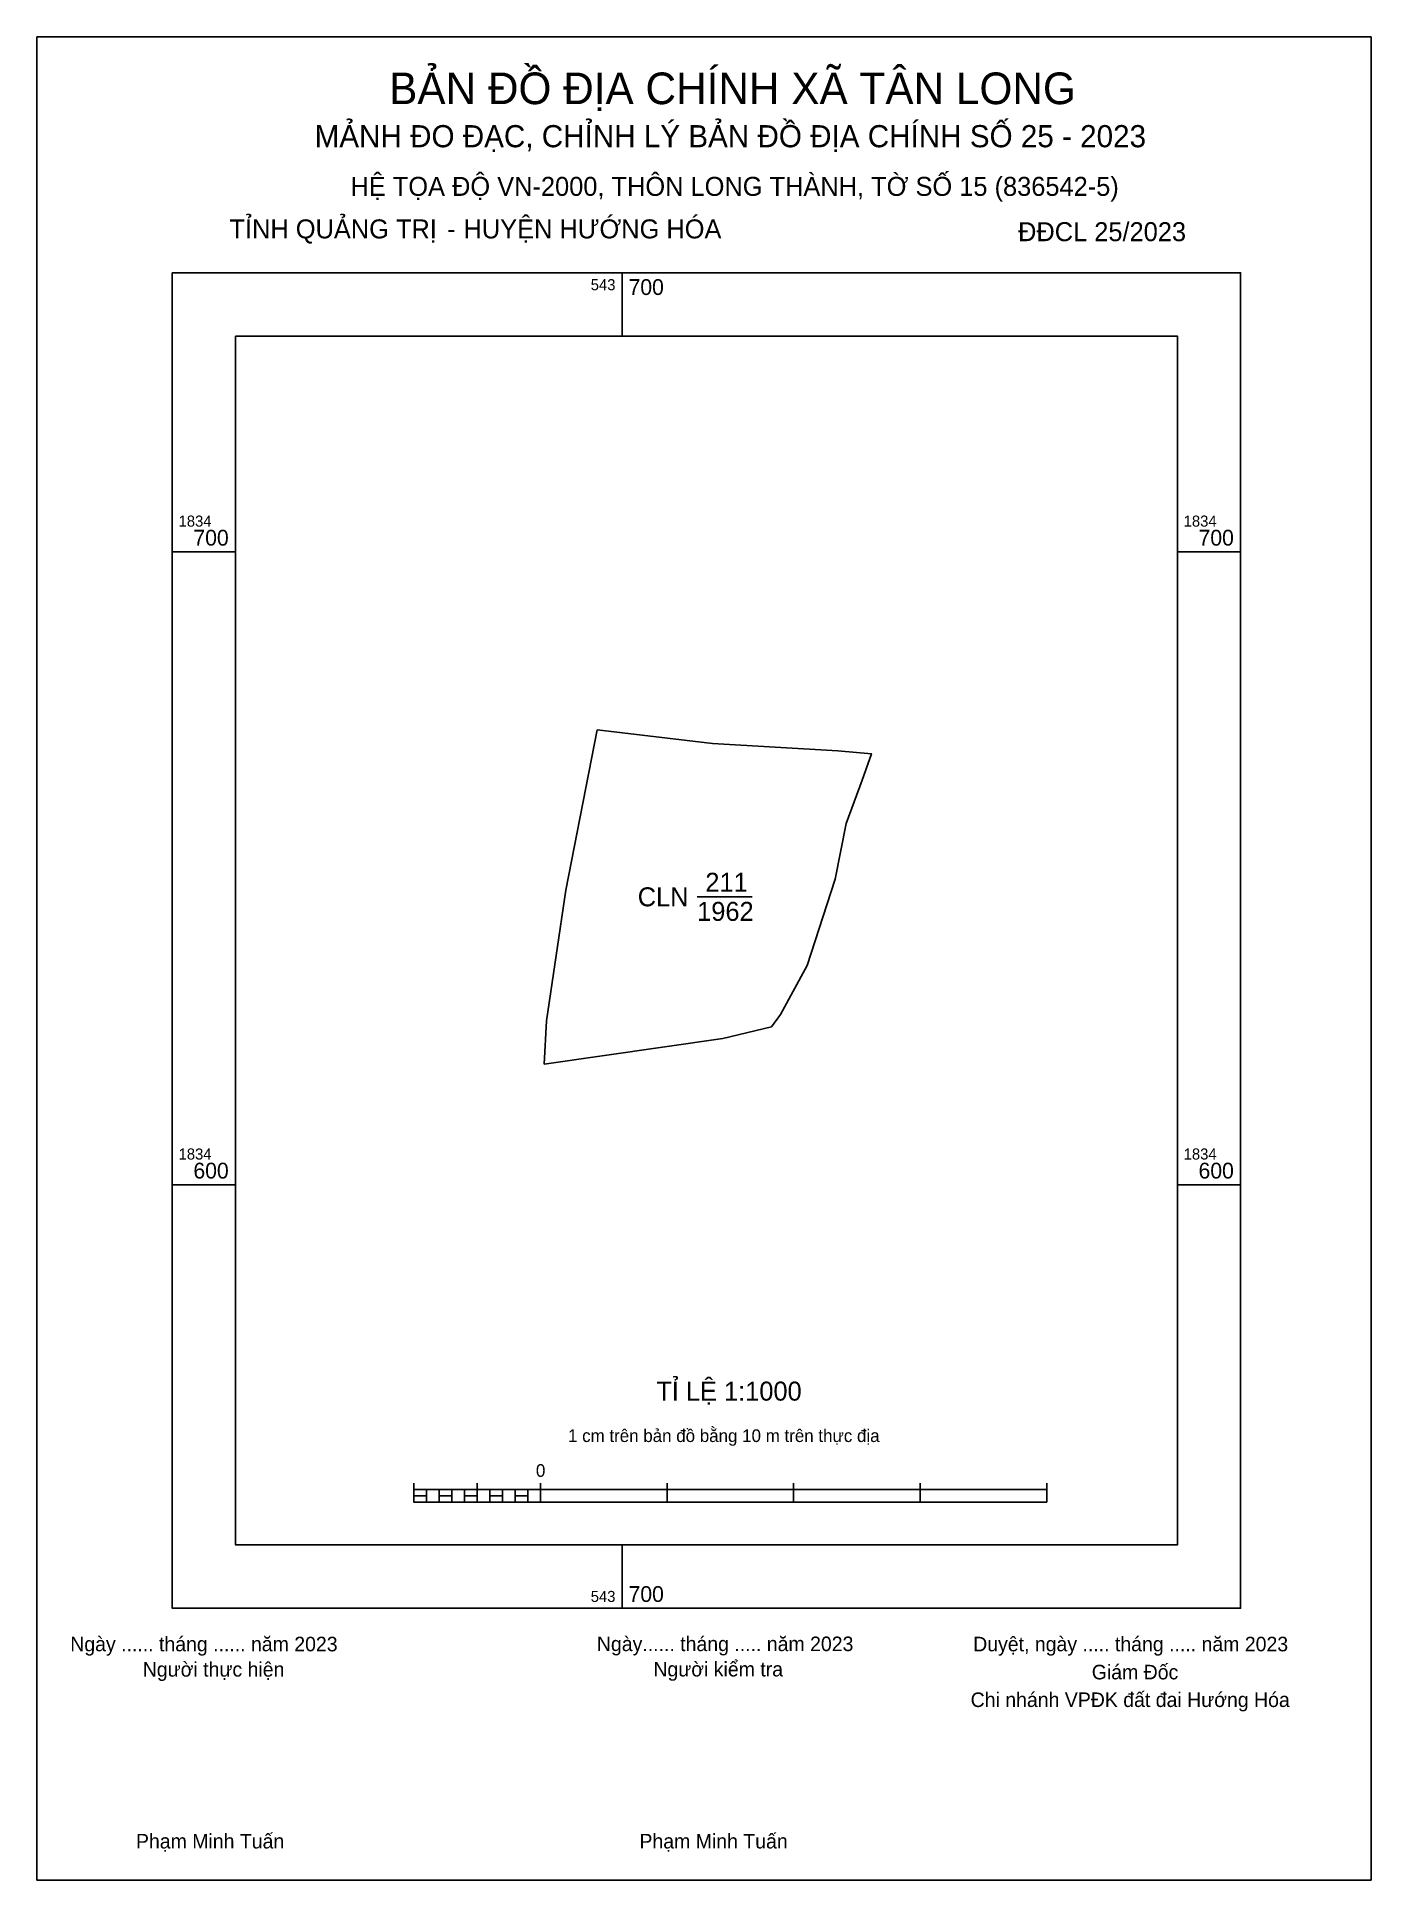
# Model space of a CAD drawing. Extents: x 543608 to 543818, y 1834490 to 1834781.
import ezdxf

# ---------------------------------------------------------------- set-up
doc = ezdxf.new("R2010")
doc.units = 0
for name, color, linetype in [('Level 1', 7, 'Continuous'), ('Level 10', 7, 'Continuous'), ('Level 13', 7, 'Continuous'), ('Level 2', 7, 'Continuous'), ('Level 6', 7, 'Continuous'), ('Level 62', 7, 'Continuous'), ('Level 63', 7, 'Continuous'), ('Level 9', 7, 'Continuous')]:
    doc.layers.add(name, color=color, linetype=linetype)

msp = doc.modelspace()

# ---------------------------------------------------------------- linework, layer by layer
at = {"layer": 'Level 1'}
for p, q in [((543607.54, 1834781.38), (543607.54, 1834781.38)), ((543818.3, 1834490.15), (543818.3, 1834490.15))]:
    msp.add_line(p, q, dxfattribs=at)
at = {"layer": 'Level 10'}
msp.add_lwpolyline([(543696.03, 1834671.92), (543714.28, 1834669.74), (543734.07, 1834668.59), (543739.36, 1834668.11), (543737.9, 1834663.94), (543735.37, 1834657.1), (543733.65, 1834648.31), (543729.2, 1834634.66), (543724.98, 1834626.9), (543723.57, 1834624.98), (543715.88, 1834623.15), (543687.68, 1834619.09), (543688.06, 1834625.93), (543691.1, 1834646.58)], close=True, dxfattribs=at)
at = {"layer": 'Level 2'}
msp.add_lwpolyline([(543607.54, 1834781.38), (543818.3, 1834781.38), (543818.3, 1834490.15), (543607.54, 1834490.15)], close=True, dxfattribs=at)
at = {"layer": 'Level 62'}
msp.add_lwpolyline([(543638.92, 1834734.1), (543787.69, 1834734.1), (543787.69, 1834543.1), (543638.92, 1834543.1)], close=True, dxfattribs=at)
at = {"layer": 'Level 63'}
for p, q in [((543607.54, 1834776.38), (543607.54, 1834781.38)), ((543607.54, 1834781.38), (543612.54, 1834781.38)), ((543607.54, 1834776.38), (543607.54, 1834781.38)), ((543607.54, 1834781.38), (543612.54, 1834781.38)), ((543813.3, 1834781.38), (543818.3, 1834781.38)), ((543813.3, 1834781.38), (543818.3, 1834781.38)), ((543818.3, 1834781.38), (543818.3, 1834776.38)), ((543818.3, 1834781.38), (543818.3, 1834776.38)), ((543607.54, 1834776.38), (543607.54, 1834776.38)), ((543607.54, 1834776.38), (543607.54, 1834776.38)), ((543700, 1834744.1), (543700, 1834734.1)), ((543628.92, 1834700), (543638.92, 1834700)), ((543787.69, 1834700), (543797.69, 1834700)), ((543628.92, 1834600), (543638.92, 1834600)), ((543787.69, 1834600), (543797.69, 1834600)), ((543667.08, 1834552.87), (543667.08, 1834549.87)), ((543677.08, 1834552.87), (543677.08, 1834549.87)), ((543687.08, 1834552.87), (543687.08, 1834549.87)), ((543707.08, 1834552.87), (543707.08, 1834549.87)), ((543727.08, 1834552.87), (543727.08, 1834549.87)), ((543747.08, 1834552.87), (543747.08, 1834549.87)), ((543767.08, 1834552.87), (543767.08, 1834549.87)), ((543667.08, 1834551.87), (543767.08, 1834551.87)), ((543667.08, 1834549.87), (543767.08, 1834549.87)), ((543669.08, 1834551.87), (543669.08, 1834549.87)), ((543671.08, 1834551.87), (543671.08, 1834549.87)), ((543673.08, 1834551.87), (543673.08, 1834549.87)), ((543675.08, 1834551.87), (543675.08, 1834549.87)), ((543677.08, 1834551.87), (543677.08, 1834549.87)), ((543679.08, 1834551.87), (543679.08, 1834549.87)), ((543681.08, 1834551.87), (543681.08, 1834549.87)), ((543683.08, 1834551.87), (543683.08, 1834549.87)), ((543685.08, 1834551.87), (543685.08, 1834549.87)), ((543687.08, 1834551.87), (543687.08, 1834549.87)), ((543700, 1834543.1), (543700, 1834533.1)), ((543607.54, 1834490.15), (543607.54, 1834495.15)), ((543607.54, 1834490.15), (543607.54, 1834495.15)), ((543818.3, 1834495.15), (543818.3, 1834490.15)), ((543818.3, 1834495.15), (543818.3, 1834490.15)), ((543612.54, 1834490.15), (543607.54, 1834490.15)), ((543612.54, 1834490.15), (543607.54, 1834490.15)), ((543818.3, 1834490.15), (543813.3, 1834490.15)), ((543818.3, 1834490.15), (543813.3, 1834490.15))]:
    msp.add_line(p, q, dxfattribs=at)
for points in [[(543628.92, 1834744.1), (543628.92, 1834533.1), (543797.69, 1834533.1), (543797.69, 1834744.1)], [(543667.08, 1834550.87), (543669.08, 1834550.87), (543669.08, 1834549.87), (543667.08, 1834549.87)], [(543667.08, 1834550.87), (543669.08, 1834550.87), (543669.08, 1834549.87), (543667.08, 1834549.87)], [(543671.08, 1834550.87), (543673.08, 1834550.87), (543673.08, 1834549.87), (543671.08, 1834549.87)], [(543675.08, 1834550.87), (543677.08, 1834550.87), (543677.08, 1834549.87), (543675.08, 1834549.87)], [(543679.08, 1834550.87), (543681.08, 1834550.87), (543681.08, 1834549.87), (543679.08, 1834549.87)], [(543683.08, 1834550.87), (543685.08, 1834550.87), (543685.08, 1834549.87), (543683.08, 1834549.87)]]:
    msp.add_lwpolyline(points, close=True, dxfattribs=at)
at = {"layer": 'Level 9'}
msp.add_line((543711.84, 1834645.51), (543720.53, 1834645.51), dxfattribs=at)

# ---------------------------------------------------------------- texts
at = {"layer": 'Level 13'}
for s, p in [('211', (543713.13, 1834646.31)), ('CLN', (543702.45, 1834644.01)), ('1962', (543711.84, 1834641.71))]:
    msp.add_text(s, height=3, dxfattribs=at).set_placement(p)
at = {"layer": 'Level 6'}
for s, p in [('HỆ TỌA ÐỘ VN-2000, THÔN LONG THÀNH, TỜ SỐ 15 (836542-5)', (543657.07, 1834756.26)), ('TỈ LỆ 1:1000', (543705.38, 1834565.91))]:
    msp.add_text(s, height=3, dxfattribs=at).set_placement(p)
at = {"layer": 'Level 63'}
for s, height, p in [('BẢN ĐỒ ĐỊA CHÍNH XÃ TÂN LONG', 5, (543663.18, 1834770.75)), ('MẢNH ĐO ĐẠC, CHỈNH LÝ BẢN ĐỒ ÐỊA CHÍNH SỐ 25 - 2023', 3.5, (543651.41, 1834763.94)), ('TỈNH QUẢNG TRỊ', 3, (543637.96, 1834749.54)), ('-', 3, (543672.33, 1834749.54)), (' HUYỆN HƯỚNG HÓA', 3, (543673.81, 1834749.54)), ('ĐĐCL 25/2023', 3, (543762.53, 1834749.1)), ('543', 1.75, (543695.03, 1834741.35)), ('700', 2.5, (543701, 1834740.6)), ('1834', 1.75, (543629.92, 1834704)), ('1834', 1.75, (543788.69, 1834704)), ('700', 2.5, (543632.26, 1834701)), ('700', 2.5, (543791.04, 1834701)), ('1834', 1.75, (543629.92, 1834604)), ('1834', 1.75, (543788.69, 1834604)), ('600', 2.5, (543632.26, 1834601)), ('600', 2.5, (543791.04, 1834601)), ('1 cm trên bản đồ bằng 10 m trên thực địa', 2, (543691.44, 1834559.37)), ('0', 2, (543686.37, 1834553.87)), ('543', 1.75, (543695.03, 1834534.1)), ('700', 2.5, (543701, 1834534.1)), ('Ngày ...... tháng ...... năm 2023', 2.3, (543612.81, 1834526.3)), ('Ngày...... tháng ..... năm 2023', 2.3, (543696, 1834526.33)), ('Duyệt, ngày ..... tháng ..... năm 2023', 2.3, (543755.44, 1834526.3)), ('Người thực hiện', 2.3, (543624.26, 1834522.3)), ('Người kiểm tra', 2.3, (543704.92, 1834522.33)), ('Giám Đốc', 2.3, (543774.17, 1834521.87)), ('Chi nhánh VPĐK đất đai Hướng Hóa', 2.3, (543755.04, 1834517.5)), ('Phạm Minh Tuấn', 2.3, (543623.19, 1834495.15)), ('Phạm Minh Tuấn', 2.3, (543702.72, 1834495.15))]:
    msp.add_text(s, height=height, dxfattribs=at).set_placement(p)

doc.saveas('drawing.dxf')
